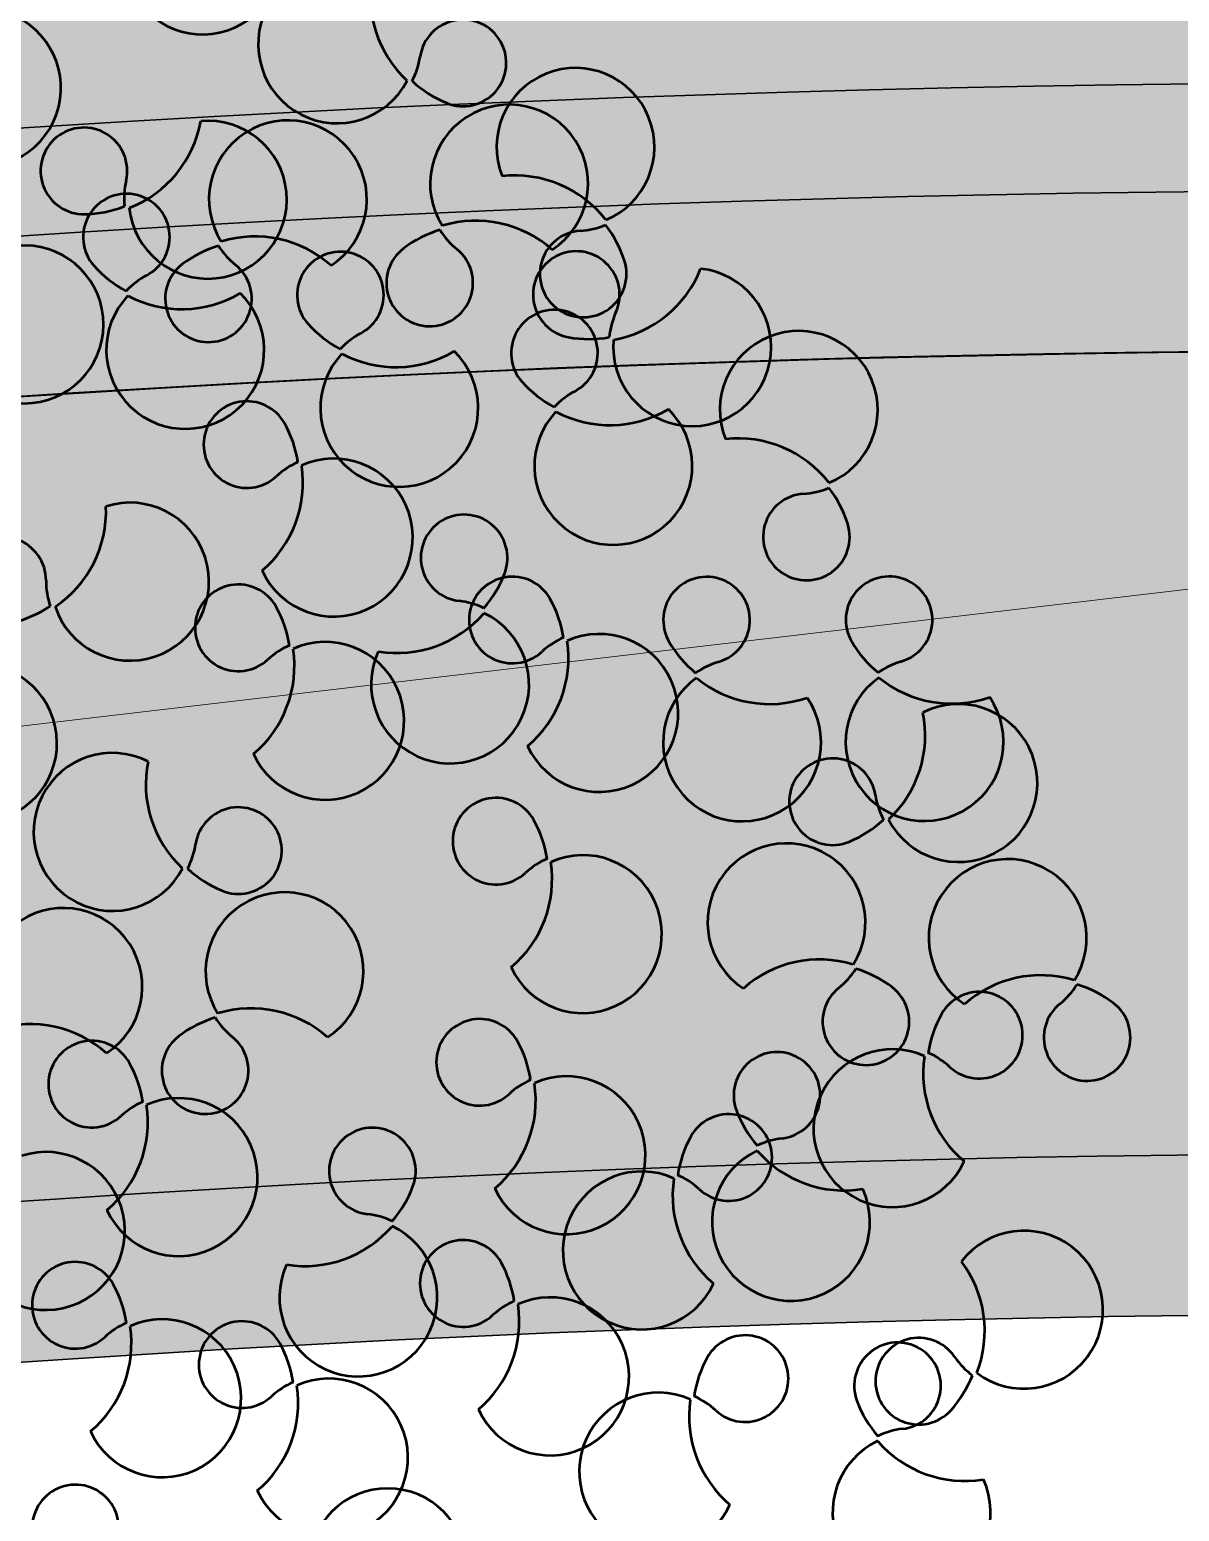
# Model space of a CAD drawing. Header units: centimetres. Extents: x 31799 to 51185, y -99131 to -72325.
# Drawn here: x 38604.3 to 38690.2, y -85839.1 to -85728.4 of the extents above; entities that cross this region are included whole.
import ezdxf

# ---------------------------------------------------------------- set-up
doc = ezdxf.new("R2010")
doc.units = ezdxf.units.CM
doc.header["$LTSCALE"] = 50
doc.header["$MEASUREMENT"] = 0
doc.layers.add('New_SANITARI BANJO', color=7, linetype='Continuous')
doc.layers.add('TALUS', color=2, linetype='Continuous')
doc.layers.add('New_SANITARI BANJO_Pen_No__24', color=7, linetype='Continuous', lineweight=18, true_color=0x029e21)
doc.layers.add('trotuar', color=91, linetype='Continuous', lineweight=0)
doc.layers.get('New_SANITARI BANJO').off()

# ---------------------------------------------------------------- blocks, each defined once
blk = doc.blocks.new('A$Cd0191f6d')
at = {"layer": 'trotuar'}
blk.add_polyline3d([(-2793.099999986589, 6019.099999871105, 62601.39999999999), (-1999.399999994785, 6630.200000014156, 62605.3), (-1162.425269465894, 7064.27949918434, 0), (-516.1999999545515, 6937.299999967217, 62592.7), (203.2000000588596, 6693.999999947846, 62591.19999999999), (1854.799999948591, 5855.70000000298, 62593.3), (2820.600000023842, 5351.800000108778, 62586.8), (2922.89999993518, 5543.499999959022, 62586.4), (1955.499999970198, 6017.300000041723, 62589.8), (279.0999999269843, 6868.999999854714, 62587.69999999998), (-440.6999999657273, 7147.700000088662, 62593.2), (-1184.199999924749, 7195.599999837577, 62591), (-1491.500000003725, 7132.400000002235, 62595.00000000001), (-1783.199999947101, 7014.999999944121, 62597.9), (-2294.69999987632, 6687.5, 62602.69999999999), (-2842.700000107288, 6250.700000021607, 62592.49999999999)], dxfattribs=at)
blk = doc.blocks.new('Tree Model Detailed 26')
at = {"layer": 'New_SANITARI BANJO_Pen_No__24', "color": 104, "linetype": 'Continuous', "lineweight": 50, "true_color": 0x029e21}
for centre, radius, start, end in [((27.325103554865, -15.072672230935), 5.899489175175001, 108.4731804189, 17.71417110106997), ((76.27319234, -15.3727894464), 5.899489175175001, 155.0893856841, 64.33037636815997), ((58.60764162245, -18.545195971135), 5.899489175175001, 95.96056649810997, 5.201557180464956), ((39.4835377652, -16.92020544973501), 3.236620232247, 269.6977879549, 193.5200157846999), ((-9.126747440135, -20.14588506920001), 5.899489175175001, 108.4731804189, 17.71417110102995), ((9.103954546999999, -21.44761091300001), 5.899489175175001, 213.1082859061, 122.3492765879), ((-2.2771211310135, -18.96554019980001), 8.6027704362, 318.4631756729, 16.76871418755), ((44.70098287253501, -15.66567981713501), 8.6027704362, 193.5200157843, 213.8913507338999), ((-31.31870513453501, -22.35139816620001), 3.236620232247, 157.47731058, 81.29953840851996), ((-14.676929604065, -22.343552300465), 3.236620232247, 298.9809952299, 222.8032230578999), ((20.688735252935, -25.1244103334), 5.899489175175001, 333.2831552633, 242.5241459449998), ((70.07701628800001, -22.983027223665), 3.236620232247, 257.1851740302999, 181.0074018635999), ((1.8459253207065, -23.56769815840001), 3.236620232247, 298.9809952302, 222.8032230588999), ((39.390517903335, -26.4273648532), 5.899489175175001, 108.4731804189, 17.71417110106997), ((44.656152066265, -16.036856902335), 8.6027704362, 214.0537428196, 272.3592813345), ((39.435348709665, -26.056187768), 5.899489175175001, 89.69778795572999, 108.5364609674), ((65.13499848960001, -26.160841784865), 3.236620232247, 207.7973316097, 131.6195594375), ((75.44233705799999, -22.888681859465), 8.6027704362, 181.0074018632, 201.3787368129), ((-21.6233849144, -28.83520010653501), 5.899489175175001, 114.7868399133, 24.02783059547998), ((-17.520302133065, -17.9331695478), 8.6027704362, 220.1417296796, 278.4472681942), ((68.69909593865, -30.172422195065), 8.6027704362, 131.6195594394, 151.9908943886), ((-21.3800167234, -28.5513794706), 5.899489175175001, 23.96455004710001, 42.80322305939), ((-17.276933942065, -17.64934891186501), 8.6027704362, 278.6096602802, 298.9809952297999), ((-5.100529989655, -30.059345964465), 5.899489175175001, 114.7868399134, 24.02783059486995), ((-0.9974472083200004, -19.15731540573501), 8.6027704362, 220.1417296795, 278.4472681945), ((56.70462928805, -30.5567043558), 5.899489175175001, 46.57272407359, 315.8137147546), ((-4.857161798653001, -29.775525328535), 5.899489175175001, 23.96455004698999, 42.80322305862), ((-0.7540790173265, -18.87349476980001), 8.6027704362, 278.6096602804, 298.9809952301), ((68.35055373935, -30.30770177753501), 8.6027704362, 152.1532864727, 210.4588249891), ((57.05317148685, -30.421424773335), 5.899489175175001, 27.79733160962999, 46.63600462165001), ((67.92643651200001, -32.24422257006501), 5.899489175175001, 95.96056649939996, 5.201557180644014), ((75.31815385534999, -23.241330072335), 8.6027704362, 201.541128899, 259.8466674145999), ((68.050619714, -31.89157435720001), 5.899489175175001, 77.18517403510003, 96.02384704352004), ((86.17586167935, -31.85254562413501), 5.899489175175001, 108.4731804191, 17.71417110068), ((24.263589835935, -36.210887380865), 8.6027704362, 78.63804502903001, 136.9435835441), ((2.85535467858, -32.03986757173501), 3.236620232247, 37.30244122317, 321.1246690518), ((60.52607429155, -32.293677396865), 3.236620232247, 37.30244122360005, 321.1246690524), ((-1.4131369473265, -35.2918742216), 8.6027704362, 16.93110627329002, 37.30244122310002), ((24.2497863774, -36.58450709973501), 8.6027704362, 137.1059756301, 157.4773105797), ((20.674931794335, -25.4980300522), 5.899489175175001, 242.4608653965, 261.2995384084), ((56.2575826656, -35.545684046735), 8.6027704362, 16.93110627370998, 37.30244122316004), ((-19.1103396618, -34.804981987265), 3.236620232247, 298.9809952299, 222.8032230587), ((10.283993058465, -37.973674481135), 5.899489175175001, 213.1082859061, 122.3492765881), ((19.29292363526501, -34.529007217135), 3.236620232247, 157.4773105789, 81.29953840869997), ((35.934699165735, -34.521161351335), 3.236620232247, 298.9809952299, 222.8032230587), ((49.630148616, -35.160137389935), 3.236620232247, 298.9809952309, 222.8032230587), ((-1.09708261956, -35.491603767935), 8.6027704362, 318.4631756729, 16.76871418761), ((9.967938730734998, -37.77394493480001), 5.899489175175001, 122.2859960401, 141.1246690521), ((67.95471267135001, -38.2274843062), 5.899489175175001, 213.1082859070999, 122.3492765879), ((67.63865834335, -38.027754759935), 5.899489175175001, 122.285996037, 141.1246690497), ((56.5736369934, -35.745413593), 8.6027704362, 318.4631756726, 16.76871418765997), ((-26.056794972135, -41.29662979333499), 5.899489175175001, 114.7868399133, 24.02783059488995), ((-21.9537121908, -30.3945992346), 8.6027704362, 220.1417296796, 278.4472681942), ((28.98824385540001, -41.0128091574), 5.899489175175001, 114.7868399133, 24.02783059488996), ((33.091326636735, -30.110778598665), 8.6027704362, 220.1417296796, 278.4472681942), ((42.68369330566501, -41.651785196), 5.899489175175001, 114.7868399133, 24.02783059488996), ((46.786776087, -30.74975463726501), 8.6027704362, 220.1417296795999, 278.4472681946999), ((79.53949337735, -41.90428372660001), 5.899489175175001, 333.2831552622, 242.5241459421), ((-25.813426781135, -41.0128091574), 5.899489175175001, 23.96455004710001, 42.80322305890999), ((-21.71034399980001, -30.110778598665), 8.6027704362, 278.6096602801999, 298.9809952298), ((-14.095140129865, -43.49130586373501), 5.899489175175001, 65.39899748792999, 334.6399881697001), ((29.2316120464, -40.72898852146501), 5.899489175175001, 23.96455004710001, 42.80322305890999), ((33.33469482773502, -29.82695796273499), 8.6027704362, 278.6096602802, 298.9809952298), ((42.927061496665, -41.367964560065), 5.899489175175001, 23.96455004710001, 42.80322305890999), ((-3.1482052852735, -39.5095755712), 8.6027704362, 170.7538872545, 229.0594257692999), ((47.030144278, -30.465934001335), 8.6027704362, 278.6096602802, 298.9809952302), ((-34.258973394135, -45.6782208816), 5.899489175175001, 180.3254399719, 89.56643065431997), ((64.3656426634, -46.16380895986499), 8.6027704362, 131.6195594377, 151.9908943876), ((60.80154521465, -42.152228549665), 3.236620232247, 207.7973316097, 131.6195594375), ((52.37117601305, -46.54809112053501), 5.899489175175001, 46.57272407267003, 315.813714755), ((-4.645421684426999, -44.5389479394), 3.236620232247, 249.5931528047, 173.4153806333), ((64.0171004646, -46.299088542265), 8.6027704362, 152.1532864737, 210.4588249885), ((52.71971821184999, -46.41281153806499), 5.899489175175001, 27.79733160875001, 46.63600462073997), ((-13.7212655122, -43.49130586373501), 5.899489175175001, 334.5767076219, 353.4153806337001), ((31.71128532186501, -50.34460235435), 5.899489175175001, 65.39899748793, 334.6399881697), ((42.65822016646501, -46.362872061865), 8.6027704362, 170.753887254, 229.0594257692), ((83.11434796065001, -52.99076077415), 8.6027704362, 78.63804503206998, 136.9435835465), ((-2.77433066756, -39.5095755712), 8.6027704362, 229.2218178552999, 249.5931528048), ((61.706112803, -48.819740965), 3.236620232247, 37.30244122360005, 321.1246690524), ((57.43762117705, -52.07174761485), 8.6027704362, 16.93110627328001, 37.30244122316004), ((83.100544502, -53.36438049295), 8.6027704362, 137.1059756317, 157.4773105806), ((79.52568991864999, -42.277903445465), 5.899489175175001, 242.4608653965, 261.2995384096), ((-13.0464590216, -51.3257284462), 3.236620232247, 298.9809952298999, 222.8032230587), ((41.161003767335, -51.39224443), 3.236620232247, 249.5931528044999, 173.4153806345001), ((78.14368176, -51.30888061035), 3.236620232247, 157.4773105823, 81.29953841336994), ((3.47639590316, -52.54987430415), 3.236620232247, 298.9809952296001, 222.8032230588999), ((69.13475118265, -54.75354787435001), 5.899489175175001, 213.1082859075, 122.3492765868), ((57.75367550479999, -52.2714771612), 8.6027704362, 318.4631756729, 16.76871418795), ((68.81869685535, -54.55381832805), 5.899489175175001, 122.2859960417, 141.1246690529001), ((19.999250827935, -53.77402016215), 3.236620232247, 298.9809952298999, 222.8032230578999), ((36.522105752735, -54.99816602005), 3.236620232247, 298.9809952298999, 222.8032230587), ((32.0851599396, -50.34460235435), 5.899489175175001, 334.5767076216, 353.415380633), ((-19.992914332, -57.81737625235001), 5.899489175175001, 114.7868399124, 24.02783059547998), ((-15.889831550665, -46.915345693535), 8.6027704362, 220.1417296799, 278.4472681946), ((43.03209478420001, -46.362872061865), 8.6027704362, 229.2218178548, 249.5931528045), ((-19.749546141, -57.5335556164), 5.899489175175001, 23.96455004683996, 42.80322305895), ((-15.64646335966501, -46.6315250576), 8.6027704362, 278.6096602806, 298.9809952302), ((-3.4700594072, -59.04152211025), 5.899489175175001, 114.7868399132, 24.02783059547999), ((0.6330233741279999, -48.139491551465), 8.6027704362, 220.1417296799999, 278.4472681945), ((71.868749502, -59.7169731458), 5.899489175175001, 202.4820192621, 111.7230099429), ((61.13554184165, -55.19062672315), 8.6027704362, 308.0625816633, 6.368120177415966), ((-3.2266912162065, -58.75770147435), 5.899489175175001, 23.96455004699003, 42.80322305908001), ((13.0527955176, -60.2656679682), 5.899489175175001, 114.7868399133, 24.02783059547999), ((17.155878298935, -49.36363740946499), 8.6027704362, 220.1417296796, 278.4472681942), ((56.46809193975, -58.1436153144), 3.236620232247, 207.7973316091, 131.6195594383999), ((0.8763915651265001, -47.855670915535), 8.6027704362, 278.6096602803, 298.9809952299), ((13.2961637086, -59.98184733225001), 5.899489175175001, 23.96455004710001, 42.80322305939), ((29.57565044233499, -61.48981382615), 5.899489175175001, 114.7868399133, 24.02783059488996), ((33.67873322366501, -50.5877832674), 8.6027704362, 220.1417296795999, 278.4472681946), ((60.03218938845, -62.1551957246), 8.6027704362, 131.619559438, 151.9908943876), ((17.39924648986501, -49.07981677353499), 8.6027704362, 278.6096602805999, 298.9809952302), ((29.819018633335, -61.2059931902), 5.899489175175001, 23.96455004683996, 42.80322305847002), ((48.037722738135, -62.53947788535), 5.899489175175001, 46.57272407267, 315.813714755), ((60.83761456045001, -59.77710485655), 3.236620232247, 245.8440126711, 169.6662405001001), ((62.37834842900001, -60.28882985275001), 3.236620232247, 3.70662679903691, 287.5288546272), ((33.92210141466501, -50.30396263145001), 8.6027704362, 278.6096602806, 298.9809952302), ((59.68364718965, -62.29047530705), 8.6027704362, 152.1532864735, 210.4588249885), ((48.386264936935, -62.40419830285), 5.899489175175001, 27.79733160963002, 46.63600462118), ((-10.582055254265, -64.6710459022), 5.899489175175001, 335.9721694051, 245.213160087), ((66.1167232018, -60.7396950936), 8.6027704362, 169.6662404997, 190.0375754495), ((-27.104910179065, -65.89519176015001), 5.899489175175001, 335.9721694044999, 245.2131600873), ((71.49534644600001, -59.6982011532), 5.899489175175001, 183.706626799, 202.545299811), ((60.76213878585001, -55.17185473055), 8.6027704362, 287.5288546276001, 307.9001895774), ((56.90780845495, -68.43455001000001), 5.899489175175001, 84.61940513484, 353.8603958133), ((65.9256163742, -61.06103667235), 8.6027704362, 190.1999675350999, 248.5055060504), ((57.09891528255, -68.11320843135), 5.899489175175001, 65.84401267047997, 84.68268568288005), ((27.379944693135, -72.161006672), 5.899489175175001, 35.23156270571999, 304.472553389), ((36.5101483236, -69.50881620335), 3.236620232247, 196.4561702429, 120.2783980755), ((-6.478972472955001, -75.57307646064999), 8.6027704362, 81.55273180503002, 139.858270322), ((-10.338687063265, -64.95486653815), 5.899489175175001, 317.1967769403, 336.0354499517001), ((-6.235604281960001, -75.85689709665), 8.6027704362, 61.01900476812999, 81.39033971924), ((39.215772345535, -74.14294683), 8.6027704362, 120.2783980741, 140.6497330229), ((-23.001827397735, -76.79722231865), 8.6027704362, 81.55273180493998, 139.8582703221), ((-26.861541988065, -66.17901239605001), 5.899489175175001, 317.1967769400999, 336.0354499514), ((-22.758459206735, -77.08104295465002), 8.6027704362, 61.01900477019999, 81.39033971903), ((-3.635599943926501, -71.162693708), 3.236620232247, 137.1967769461999, 61.01900476466996), ((-20.158454868665, -72.386839566), 3.236620232247, 137.1967769465, 61.01900477069999), ((13.9374377676, -75.479444624), 5.899489175175001, 237.6507234102, 146.8917140947), ((38.847433101265, -74.20704387265), 8.6027704362, 140.8121251108, 199.1176636253), ((27.748283937465, -72.09690962935001), 5.899489175175001, 16.45617024504997, 35.29484325583001), ((-8.446420374800002, -75.816257374), 5.899489175175001, 25.36001182822999, 294.6010025121), ((52.21881993165, -76.39559365335), 5.899489175175001, 202.4820192602, 111.7230099447), ((2.874389087553, -79.79798766665), 8.6027704362, 110.4068471955, 130.7781821446), ((1.0032980706935, -74.76861529800001), 3.236620232247, 186.5846193726, 110.406847199), ((41.485612271465, -71.86924723065), 8.6027704362, 308.0625816646, 6.368120177662982), ((2.556362089547001, -77.96151533735), 8.6027704362, 343.2312858137, 41.53682432749), ((2.50051446984, -79.79798766665), 8.6027704362, 130.9405742314, 189.2461127450999), ((-8.072545757065, -75.816257374), 5.899489175175001, 6.58461936630203, 25.42329237772001), ((42.7284188588, -76.96745036000002), 3.236620232247, 3.706626800215043, 287.5288546279), ((22.9463683444, -78.924111888), 3.236620232247, 278.7004615911, 202.5226894140999), ((-1.4470852805465, -83.39377314065001), 5.899489175175001, 335.9721694092, 245.2131600851999), ((51.84541687585001, -76.37682166065001), 5.899489175175001, 183.7066267962999, 202.5452998101), ((6.508799387684999, -81.41325153335), 3.236620232247, 38.87533094528995, 322.697558776), ((-30.14901131080001, -84.82472645535), 5.899489175175001, 25.36001182851004, 294.6010025117999), ((13.6213834398, -75.67917417), 5.899489175175001, 218.8753309516999, 237.7140039619999), ((41.112209215735, -71.850475238), 8.6027704362, 287.5288546278, 307.9001895773), ((-18.828201848535, -88.806456748), 8.6027704362, 110.4068471953, 130.7781821446), ((-20.6992928654, -83.77708438), 3.236620232247, 186.5846193608, 110.4068471944), ((2.2403077617735, -78.16124488335001), 8.6027704362, 322.6975587759, 343.0688937249), ((27.903231086465, -76.86861200535), 8.6027704362, 202.5226894182, 222.8940243695), ((27.406953406335, -85.79621603665), 5.899489175175001, 35.23156271138004, 304.4725533921), ((39.242781058665, -87.778156194), 8.6027704362, 120.2783980741, 140.6497330229), ((36.537157036735, -83.14402556735001), 3.236620232247, 196.4561702545001, 120.2783980755), ((-19.2020764662, -88.806456748), 8.6027704362, 130.9405742317, 189.2461127450999), ((-29.77513669313499, -84.82472645535), 5.899489175175001, 6.58461936633101, 25.42329237779999), ((-20.351566013865, -85.36289942665), 3.236620232247, 304.4472334942, 228.2694613211), ((24.328376503465, -87.95508905265001), 5.899489175175001, 98.70046159204999, 117.5391346038), ((38.87444181440001, -87.84225323665001), 8.6027704362, 140.8121251108, 199.1176636253), ((27.7752926506, -85.73211899399999), 5.899489175175001, 16.45617024485997, 35.29484326111999), ((24.342179962065, -88.32870877135), 5.899489175175001, 117.4758540574, 26.71684473698004), ((27.917034545065, -77.242231724), 8.6027704362, 223.0564164550001, 281.3619549707), ((2.655997500780001, -94.29580369935), 8.6027704362, 81.55273180568, 139.8582703187), ((-1.203717089553, -83.67759377665), 5.899489175175001, 317.1967769442, 336.0354499566), ((2.8993656917735, -94.57962433534999), 8.6027704362, 61.01900477044, 81.39033971991), ((12.757399256135, -92.005508192), 5.899489175175001, 237.6507234102, 146.8917140947), ((5.499370029815, -89.88542094665), 3.236620232247, 137.1967769376001, 61.01900477091003), ((-16.779705012665, -81.35823002735), 8.6027704362, 228.2694613214999, 248.6407962718), ((-15.009021523935, -93.22750056), 5.899489175175001, 143.2226259563, 52.46361664065), ((-15.183752967535, -92.89696893935), 5.899489175175001, 124.4472334942, 143.2859065044), ((-16.604973569065, -81.68876164800001), 8.6027704362, 248.8031883575, 307.1087268745), ((1.376323578087, -94.48757890535), 8.6027704362, 343.2312858137, 41.53682432750997), ((5.328760876235, -97.93931510135), 3.236620232247, 38.87533094544007, 322.6975587758), ((12.441344928335, -92.205237738), 5.899489175175001, 218.8753309516999, 237.7140039619999), ((1.06026925032, -94.68730845134999), 8.6027704362, 322.6975587758, 343.0688937249)]:
    blk.add_arc(centre, radius, start, end, dxfattribs=at)

msp = doc.modelspace()

# ---------------------------------------------------------------- hatches: boundary and pattern name
at = {"layer": 'TALUS', "lineweight": 30, "ltscale": 0.5, "true_color": 0x939598, "transparency": 33554559}
h = msp.add_hatch(color=252, dxfattribs=at)
h.dxf.hatch_style = 1
h.paths.add_polyline_path([(36276.38516095927, -85239.22639084185, -1), (35282.59136017838, -85710.7917431839, -1)], flags=16)
h.paths.add_polyline_path([(36258.31618276326, -85247.80030633899, -1), (35300.66033837441, -85702.21782768678, -1)], flags=0)
edge = h.paths.add_edge_path()
edge.add_arc((35785.76616845414, -87124.99712389108), 50.00000000001047, 343.6060053937989, 450.2168873000767)
edge.add_arc((35779.48826056891, -85475.0090670124), 1600.000000000514, 256.3904226196387, 270.21803383053555, ccw=False)
edge.add_arc((35391.23570401801, -87078.67984130912), 50.00000000000684, 76.39042261965353, 175.3992716527578)
edge.add_line((35341.39681107389, -87074.66926153748), (35311.94735140639, -87440.63342412878))
edge.add_arc((35361.78624435051, -87444.6440039004), 50.00000000000698, 175.3992716527917, 264.4911920794084)
edge.add_line((35356.98630580691, -87494.41307652566), (35677.8220206003, -87525.3558213341))
edge.add_arc((35682.62195914391, -87475.58674870887), 49.99999999998182, 264.4911920793969, 343.6060054054348)
edge.add_line((35730.58913727567, -87489.69879399204), (35833.73334658306, -87139.109169184))
edge = h.paths.add_edge_path()
edge.add_arc((36285.80805993509, -83537.14054680271), 49.99999999999295, 358.9792356738384, 438.0940489998873)
edge.add_line((36296.12335076885, -83488.21616867672), (35980.73294867991, -83421.71877313792))
edge.add_arc((35970.41765784613, -83470.64315126394), 50.00000000002819, 78.09404899988567, 167.1859694265125)
edge.add_line((35921.66290422922, -83459.55378700099), (35840.23433175462, -83817.5571760361))
edge.add_arc((35888.9890853715, -83828.64654029904), 49.99999999999373, 167.1859694265214, 266.1948184596658)
edge.add_arc((35779.48826056859, -85475.00906701462), 1600.000000001763, 72.36724199221612, 86.19481845965521, ccw=False)
edge.add_arc((36279.29770343089, -83902.52996673013), 50.00000000001844, 252.3672419922414, 358.9792356738552)
edge.add_line((36329.28976866307, -83903.4207045274), (36335.80012516724, -83538.03128459999))
h.paths.add_polyline_path([(34645.48260506319, -87425.79266917308), (34695.25167768844, -87430.59260771667), (34648.703071836, -87913.24065086072), (34598.93399921076, -87908.44071231714)])
h.paths.add_polyline_path([(34723.35668077389, -87920.44055867611), (34673.58760814863, -87915.64062013252), (34720.13621400107, -87432.99257698844), (34769.90528662633, -87437.79251553203)])
h.paths.add_polyline_path([(34798.01028971177, -87927.64046649149), (34748.24121708652, -87922.84052794789), (34794.78982293896, -87440.19248480383), (34844.55889556421, -87444.9924233474)])
h.paths.add_polyline_path([(34872.66389864965, -87934.84037430685), (34822.89482602441, -87930.04043576327), (34869.44343187684, -87447.39239261921), (34919.2125045021, -87452.19233116278)])
h.paths.add_polyline_path([(34944.09704081473, -87454.59230043458), (34993.86611343999, -87459.39223897815), (34947.31750758754, -87942.04028212224), (34897.54843496229, -87937.24034357864)])
h.paths.add_polyline_path([(35018.75064975263, -87461.79220824999), (35068.51972237788, -87466.59214679357), (35021.97111652542, -87949.24018993761), (34972.20204390018, -87944.44025139403)])
h.paths.add_polyline_path([(35096.62472546332, -87956.44009775302), (35046.85565283806, -87951.6401592094), (35093.40425869051, -87468.99211606536), (35143.17333131577, -87473.79205460894)])
h.paths.add_polyline_path([(35168.05786762839, -87476.19202388075), (35217.82694025364, -87480.99196242433), (35171.2783344012, -87963.64000556839), (35121.50926177595, -87958.84006702481)])
h.paths.add_polyline_path([(35245.93194333908, -87970.83991338378), (35196.16287071383, -87966.0399748402), (35242.71147656628, -87483.39193169614), (35292.48054919152, -87488.1918702397)])
h.paths.add_polyline_path([(35465.22808050296, -87991.9897545544), (35415.45900787771, -87987.1898160108), (35462.00761373016, -87504.54177286675), (35511.77668635541, -87509.34171141034)])
h.paths.add_polyline_path([(35536.66122266804, -87511.74168068214), (35586.43029529331, -87516.54161922571), (35539.88168944086, -87999.18966236978), (35490.11261681561, -87994.3897238262)])
h.paths.add_polyline_path([(35611.31483160593, -87518.94158849752), (35661.08390423119, -87523.7415270411), (35614.53529837874, -88006.38957018514), (35564.76622575349, -88001.58963164157)])
h.paths.add_polyline_path([(35685.96844054382, -87526.1414963129), (35735.73751316907, -87530.9414348565), (35689.18890731662, -88013.58947800053), (35639.41983469138, -88008.78953945696)])
h.paths.add_polyline_path([(35763.84251625452, -88020.78938581591), (35714.07344362927, -88015.98944727232), (35760.62204948171, -87533.34140412828), (35810.39112210696, -87538.14134267185)])
h.paths.add_polyline_path([(35835.27565841958, -87540.54131194366), (35885.04473104484, -87545.34125048722), (35838.4961251924, -88027.9892936313), (35788.72705256715, -88023.18935508771)])
h.paths.add_polyline_path([(35909.92926735747, -87547.74121975905), (35959.69833998274, -87552.54115830263), (35913.14973413029, -88035.18920144669), (35863.38066150504, -88030.38926290312)])
h.paths.add_polyline_path([(35987.80334306817, -88042.38910926206), (35938.03427044293, -88037.5891707185), (35984.58287629536, -87554.94112757442), (36034.35194892062, -87559.741066118)])
h.paths.add_polyline_path([(36059.23648523324, -87562.14103538981), (36109.00555785851, -87566.9409739334), (36062.45695200606, -88049.58901707747), (36012.68787938081, -88044.78907853388)])
h.paths.add_polyline_path([(36133.89009417113, -87569.34094320518), (36183.65916679639, -87574.14088174877), (36137.11056094393, -88056.78892489284), (36087.34148831869, -88051.98898634924)])
h.paths.add_polyline_path([(36211.76416988182, -88063.9888327082), (36161.99509725659, -88059.18889416463), (36208.54370310902, -87576.54085102059), (36258.31277573427, -87581.34078956416)])
h.paths.add_polyline_path([(36283.19731204691, -87583.74075883595), (36332.96638467215, -87588.54069737955), (36286.41777881971, -88071.18874052359), (36236.64870619446, -88066.38880198)])
h.paths.add_polyline_path([(38822.86974370932, -84909.48987272743), (38822.86974370932, -84859.48987272743), (39307.86974370932, -84859.48987272743), (39307.86974370932, -84909.48987272743)])
h.paths.add_polyline_path([(38822.86974370932, -84984.48987272743), (38822.86974370932, -84934.48987272744), (39307.86974370932, -84934.48987272743), (39307.86974370932, -84984.48987272743)])
h.paths.add_polyline_path([(38822.86974370932, -85059.48987272743), (38822.86974370932, -85009.48987272743), (39307.86974370932, -85009.48987272743), (39307.86974370932, -85059.48987272743)])
h.paths.add_polyline_path([(38822.86974370932, -85134.48987272743), (38822.86974370932, -85084.48987272743), (39307.86974370932, -85084.48987272743), (39307.86974370932, -85134.48987272743)])
h.paths.add_polyline_path([(38822.86974370932, -85209.48987272743), (38822.86974370932, -85159.48987272744), (39307.86974370932, -85159.48987272743), (39307.86974370932, -85209.48987272743)])
h.paths.add_polyline_path([(38822.86974370932, -85284.48987272743), (38822.86974370932, -85234.48987272743), (39307.86974370932, -85234.48987272743), (39307.86974370932, -85284.48987272743)])
h.paths.add_polyline_path([(38822.86974370932, -85309.48987272743), (39307.86974370932, -85309.48987272743), (39307.86974370932, -85359.48987272743), (38822.86974370932, -85359.48987272743)])
h.paths.add_polyline_path([(38822.86974370932, -85434.48987272743), (38822.86974370932, -85384.48987272743), (39307.86974370932, -85384.48987272743), (39307.86974370932, -85434.48987272743)])
h.paths.add_polyline_path([(38822.86974370932, -85509.48987272743), (38822.86974370932, -85459.48987272743), (39307.86974370932, -85459.48987272743), (39307.86974370932, -85509.48987272743)])
h.paths.add_polyline_path([(42242.33328250072, -84965.1833709302), (42242.33328250072, -84915.1833709302), (42727.33328250073, -84915.1833709302), (42727.33328250072, -84965.1833709302)])
h.paths.add_polyline_path([(42727.33328250072, -84990.1833709302), (42727.33328250072, -85040.1833709302), (42242.33328250072, -85040.1833709302), (42242.33328250072, -84990.1833709302)])
h.paths.add_polyline_path([(42727.33328250073, -85065.1833709302), (42727.33328250072, -85115.1833709302), (42242.33328250073, -85115.1833709302), (42242.33328250072, -85065.1833709302)])
h.paths.add_polyline_path([(42242.33328250073, -85190.1833709302), (42242.33328250072, -85140.1833709302), (42727.33328250072, -85140.1833709302), (42727.33328250072, -85190.18337093022)])
h.paths.add_polyline_path([(42242.33328250073, -85265.1833709302), (42242.33328250072, -85215.18337093022), (42727.33328250072, -85215.1833709302), (42727.33328250072, -85265.18337093022)])
h.paths.add_polyline_path([(42242.33328250072, -85340.1833709302), (42242.33328250072, -85290.1833709302), (42727.33328250072, -85290.1833709302), (42727.33328250072, -85340.1833709302)])
h.paths.add_polyline_path([(42242.33328250072, -85415.1833709302), (42242.33328250072, -85365.18337093019), (42727.33328250073, -85365.1833709302), (42727.33328250072, -85415.1833709302)])
h.paths.add_polyline_path([(42727.33328250072, -85440.1833709302), (42727.33328250072, -85490.1833709302), (42242.33328250073, -85490.1833709302), (42242.33328250072, -85440.18337093019)])
h.paths.add_polyline_path([(42727.33328250072, -85515.1833709302), (42727.33328250072, -85565.18337093019), (42242.33328250073, -85565.1833709302), (42242.33328250072, -85515.1833709302)])
h.paths.add_polyline_path([(35330.92340725392, -83330.30941829295), (35281.51765634077, -83322.62360169957), (35356.05278715759, -82843.49896182836), (35405.45853807074, -82851.18477842172)])
h.paths.add_polyline_path([(35430.16141352732, -82855.02768671843), (35479.56716444049, -82862.71350331177), (35405.03203362368, -83341.83814318299), (35355.62628271052, -83334.15232658964)])
h.paths.add_polyline_path([(35504.27003989708, -82866.55641160849), (35553.67579081023, -82874.24222820187), (35479.14065999341, -83353.36686807305), (35429.73490908026, -83345.68105147968)])
h.paths.add_polyline_path([(35578.37866626681, -82878.08513649853), (35627.78441717997, -82885.77095309191), (35553.24928636316, -83364.89559296312), (35503.84353545, -83357.20977636975)])
h.paths.add_polyline_path([(35627.35791273289, -83376.42431785318), (35577.95216181974, -83368.73850125982), (35652.48729263656, -82889.61386138859), (35701.89304354971, -82897.29967798194)])
h.paths.add_polyline_path([(35701.46653910263, -83387.95304274322), (35652.06078818949, -83380.26722614985), (35726.5959190063, -82901.14258627864), (35776.00166991946, -82908.82840287201)])
h.paths.add_polyline_path([(35775.57516547238, -83399.48176763329), (35726.16941455923, -83391.79595103991), (35800.70454537603, -82912.67131116871), (35850.1102962892, -82920.35712776208)])
h.paths.add_polyline_path([(35874.81317174578, -82924.20003605877), (35924.21892265895, -82931.88585265214), (35849.68379184212, -83411.01049252335), (35800.27804092898, -83403.32467592998)])
h.paths.add_polyline_path([(35923.79241821187, -83422.53921741339), (35874.38666729871, -83414.85340082005), (35948.92179811553, -82935.72876094881), (35998.32754902869, -82943.41457754218)])
h.paths.add_polyline_path([(35997.90104458161, -83434.06794230347), (35948.49529366846, -83426.3821257101), (36023.03042448528, -82947.25748583888), (36072.43617539843, -82954.94330243228)])
h.paths.add_polyline_path([(36072.00967095137, -83445.5966671935), (36022.6039200382, -83437.91085060016), (36097.13905085502, -82958.78621072895), (36146.54480176818, -82966.4720273223)])
h.paths.add_polyline_path([(36166.61704051069, -82969.59456959204), (36216.02279142384, -82977.28038618542), (36141.48766060702, -83456.4050260566), (36092.08190969387, -83448.71920946325)])
h.paths.add_polyline_path([(36240.72566688043, -82981.1232944821), (36290.13141779358, -82988.80911107545), (36215.59628697676, -83467.93375094666), (36166.19053606362, -83460.2479343533)])
h.paths.add_polyline_path([(36289.7049133465, -83479.46247583671), (36240.29916243334, -83471.77665924335), (36314.83429325017, -82992.65201937215), (36364.24004416333, -83000.3378359655)])
h.paths.add_polyline_path([(36363.81353971626, -83490.9912007268), (36314.4077888031, -83483.30538413342), (36388.94291961991, -83004.18074426222), (36438.34867053307, -83011.86656085557)])
h.paths.add_polyline_path([(36437.92216608599, -83502.51992561683), (36388.51641517285, -83494.83410902346), (36463.05154598966, -83015.70946915225), (36512.4572969028, -83023.39528574562)])
h.paths.add_polyline_path([(36512.03079245572, -83514.0486505069), (36462.62504154259, -83506.36283391353), (36537.16017235938, -83027.23819404231), (36586.56592327255, -83034.92401063567)])
h.paths.add_polyline_path([(36611.26879872913, -83038.76691893236), (36660.6745496423, -83046.45273552576), (36586.13941882547, -83525.57737539696), (36536.73366791233, -83517.89155880359)])
h.paths.add_polyline_path([(36660.24804519523, -83537.106100287), (36610.84229428208, -83529.42028369365), (36685.37742509888, -83050.29564382244), (36734.78317601205, -83057.9814604158)])
h.paths.add_polyline_path([(36734.35667156496, -83548.63482517707), (36684.95092065181, -83540.9490085837), (36759.48605146862, -83061.82436871248), (36808.89180238178, -83069.51018530587)])
h.paths.add_polyline_path([(36808.4652979347, -83560.16355006714), (36759.05954702156, -83552.47773347377), (36833.59467783837, -83073.35309360256), (36883.00042875153, -83081.03891019593)])
h.paths.add_polyline_path([(36907.70330420811, -83084.88181849262), (36957.10905512127, -83092.56763508599), (36882.57392430446, -83571.69227495718), (36833.16817339131, -83564.00645836383)])
h.paths.add_polyline_path([(36956.6825506742, -83583.22099984725), (36907.27679976104, -83575.53518325386), (36981.81193057786, -83096.41054338269), (37031.21768149103, -83104.09635997604)])
edge = h.paths.add_edge_path()
edge.add_line((35345.602616346, -87979.06565130793), (35392.01869444204, -87497.79174732689))
edge.add_line((35392.01869444204, -87497.79174732689), (35441.7877670673, -87502.59168587046))
edge.add_line((35441.7877670673, -87502.59168587046), (35395.23916121486, -87985.23972901452))
edge.add_line((35395.23916121486, -87985.23972901452), (35370.69833429069, -87982.87290852076))
edge.add_line((35370.69833429069, -87982.87290852076), (35528.59336416791, -88006.8270744345))
edge.add_arc((35525.27238796058, -88048.47187788168), 41.77700967186401, -14.552392159983583, 85.44058102007187, ccw=False)
edge.add_arc((56324.06698545087, -92940.1946727728), 21324.53482484069, 166.7675717122192, 172.1119311999963)
edge.add_line((35201.30356484486, -90013.65217812975), (34489.38764876415, -99043.51323502335))
edge.add_line((34489.38764876415, -99043.51323502335), (35258.46389933917, -99104.04198500312))
edge.add_line((35258.46389933917, -99104.04198500312), (36440.46922435543, -89448.17057818882))
edge.add_arc((34676.2716865449, -89211.51249660154), 1779.99999999924, 352.3596750292794, 372.2491902978332)
edge.add_arc((38265.83918597757, -88274.693198473), 1932.745294440495, 149.4357010675793, 196.8168086523928, ccw=False)
edge.add_arc((28852.09997230968, -82715.337688112), 9000.000000019161, 329.435701067582, 332.5402076988555)
edge.add_arc((39891.45875001077, -88452.22143186303), 3441.032003481225, 139.1797680767444, 152.5402076988599, ccw=False)
edge.add_arc((38709.34729134713, -87375.30775866933), 1842.970951900781, 86.46848604357098, 140.4930085273876, ccw=False)
edge.add_line((38822.8697437096, -85535.8364807311), (51169.21808257162, -85751.98653565615))
edge.add_line((51169.21808257162, -85751.98653565615), (51181.68086170222, -85040.00911070028))
edge.add_line((51181.68086170222, -85040.00911070028), (38026.75180736277, -84808.41644175778))
edge.add_arc((37981.90311111031, -83870.49077314144), 938.9973191681428, 182.5644517141839, 272.73762124589723, ccw=False)
edge.add_arc((43889.05428051963, -83579.50542167232), 6853.303026325537, 180.4775067035732, 182.7850742070695, ccw=False)
edge.add_arc((41673.82818748208, -83597.96768554443), 4637.999999996704, 169.5642741071078, 180.4775067035676, ccw=False)
edge.add_line((37112.54664547435, -82757.87561052585), (38981.36339262439, -72611.13147657337))
edge.add_line((38981.36339262439, -72611.13147657337), (38521.3781868199, -72526.41188133175))
edge.add_line((38521.3781868199, -72526.41188133175), (36586.16066803633, -80971.35960690958))
edge.add_arc((57616.60052341552, -84500.72002839511), 21324.53482483193, 170.4733098792983, 175.8176693669818)
edge.add_arc((36298.20150121319, -82930.87625125368), 52.72217670634584, 259.8132947316294, 343.8871983019342, ccw=False)
edge.add_line((36288.87724863775, -82982.76735097767), (36092.05724663894, -82952.33940716485))
edge.add_arc((36099.69638723808, -82902.92641766914), 49.99999999997041, 167.3027142030877, 261.21177081221555, ccw=False)
edge.add_line((36050.91913937023, -82891.93641810425), (36488.07190284962, -80951.7080700977))
edge.add_line((36488.07190284962, -80951.7080700977), (38422.94077398018, -72508.2817813477))
edge.add_line((38422.94077398018, -72508.2817813477), (37723.2232666089, -72379.40854094797))
edge.add_line((37723.2232666089, -72379.40854094797), (35793.8123894891, -80793.75494253219))
edge.add_line((35793.8123894891, -80793.75494253219), (35261.77990504808, -83146.51612537049))
edge.add_arc((32688.74613888724, -82564.67315841459), 2637.99999999998, 327.0197797374045, 347.25794675638565, ccw=False)
edge.add_arc((33527.60467798082, -83109.02263383292), 1638.000000000768, 309.10575855814596, 327.0197797374002, ccw=False)
edge.add_arc((34592.31709476245, -84418.88196580463), 49.99999999992727, 129.1057585582229, 141.3934260570992)
edge.add_arc((35921.34901027071, -85480.08389340823), 1750.727892282864, 141.3934260569931, 207.762668426149)
edge.add_arc((32922.71566187181, -87058.58785913285), 1638.000000000377, 15.56546134189972, 27.76266842614831, ccw=False)
edge.add_arc((31959.39116163786, -87326.9270237142), 2637.999999999982, -4.672705677099827, 15.565461341896992, ccw=False)
edge.add_line((34588.62326017362, -87541.828331363), (34392.1192494501, -89945.97681299673))
edge.add_line((34392.1192494501, -89945.97681299673), (33681.12072259822, -98979.90005407516))
edge.add_line((33681.12072259822, -98979.90005407516), (34389.69592598858, -99035.6671789809))
edge.add_line((34389.69592598858, -99035.6671789809), (35101.82942687799, -90003.04630095078))
edge.add_line((35101.82942687799, -90003.04630095078), (35265.39863799984, -88020.91772434402))
edge.add_arc((35315.22925561063, -88025.02984648815), 50.00000000001445, 103.45148907291338, 175.2825268761445, ccw=False)
edge.add_line((35303.59815568121, -87976.4014852734), (35270.81647965172, -87973.23988265557))
edge.add_line((35270.81647965172, -87973.23988265557), (35317.36508550417, -87490.59183951153))
edge.add_line((35317.36508550417, -87490.59183951153), (35367.13415812943, -87495.3917780551))
edge.add_line((35367.13415812943, -87495.3917780551), (35320.84533153772, -87975.3462506925))
edge.add_arc((35315.22925560593, -88025.02984652495), 50.00000003714096, 81.37347026810022, 83.55084168542459, ccw=False)
edge.add_line((35322.72891323263, -87975.5954947117), (35345.602616346, -87979.06565130793))
at = {"layer": 'TALUS', "lineweight": 30, "ltscale": 0.5, "true_color": 0x636466, "transparency": 33554687}
h = msp.add_hatch(color=251, dxfattribs=at)
h.dxf.hatch_style = 1
edge = h.paths.add_edge_path()
edge.add_line((51168.79446779087, -85771.98218413275), (38822.07713352589, -85555.82566912945))
edge.add_arc((38709.34729134713, -87375.30775866934), 1822.970951900793, 86.45465124964574, 140.5002035420514)
edge.add_arc((39891.45875000868, -88452.22143186604), 3421.032003480776, 139.1759243036042, 152.5402076988426)
edge.add_arc((28852.0999723263, -82715.33768812158), 9019.999999999973, 329.4357010675933, 332.54020769884426, ccw=False)
edge.add_arc((38265.83918597759, -88274.69319847299), 1912.745294440515, 149.4357010675207, 196.8405723386815)
edge.add_arc((34676.27168654486, -89211.5124965988), 1799.999999999678, 352.36335917613354, 372.2747163366826, ccw=False)
edge.add_line((36460.30705312418, -89450.71494389599), (35278.31571298675, -99106.47210740784))
edge.add_line((35278.31571298676, -99106.47210740784), (35258.46389933917, -99104.04198500312))
edge.add_line((35258.46389933917, -99104.04198500312), (36440.4692243555, -89448.17057818842))
edge.add_arc((34676.27168654485, -89211.51249659878), 1779.999999999686, 352.3596750292041, 372.2491902982017)
edge.add_arc((38265.83918597791, -88274.6931984704), 1932.745294439467, 149.4357010675926, 196.8168086520476, ccw=False)
edge.add_arc((28852.0999723264, -82715.33768812142), 8999.999999999978, 329.435701067592, 332.5402076988429)
edge.add_arc((39891.45875000869, -88452.22143186603), 3441.032003480784, 139.179768078024, 152.5402076988431, ccw=False)
edge.add_arc((38709.34729134614, -87375.30775866978), 1842.970951901312, 86.46848604353761, 140.4930085298587, ccw=False)
edge.add_line((38822.86974370971, -85535.83648073109), (51169.14455824898, -85751.98524845073))
edge.add_line((51169.14455824897, -85751.98524845073), (51168.79446779085, -85771.98218413275))
at = {"layer": 'TALUS', "lineweight": 30, "ltscale": 0.5, "true_color": 0x939598, "transparency": 33554559}
h = msp.add_hatch(dxfattribs=at)
h.set_pattern_fill('AR-BRSTD', color=252, scale=10, angle=25.3848191782744)
h.set_pattern_definition([(25.3848191782744, (-85633.25279063068, -50661.26926081775), (-11.43331631542021, 24.09498242438757), []), (115.3848191782744, (-85633.25279063068, -50661.26926081775), (-47.57127270745256, 6.947151430131534), [26.67, -26.67])])
edge = h.paths.add_edge_path()
edge.add_line((51168.79446779084, -85771.98218413275), (38822.07713352588, -85555.82566912944))
edge.add_arc((38709.34729134713, -87375.30775866934), 1822.970951900793, 86.45465124964574, 140.5002035420514)
edge.add_arc((39891.45875000868, -88452.22143186604), 3421.032003480776, 139.1759243036042, 152.5402076988426)
edge.add_arc((28852.0999723263, -82715.33768812158), 9019.999999999973, 329.4357010675933, 332.54020769884426, ccw=False)
edge.add_arc((38265.83918597759, -88274.69319847299), 1912.745294440515, 149.4357010675207, 196.8405723386815)
edge.add_arc((34676.27168654486, -89211.5124965988), 1799.999999999678, 352.36335917613354, 372.2747163366826, ccw=False)
edge.add_line((36460.30705312418, -89450.71494389599), (35278.31571298675, -99106.47210740784))
edge.add_line((35278.31571298676, -99106.47210740784), (35456.98203581496, -99128.34320905022))
edge.add_line((35456.98203581496, -99128.34320905022), (36638.85085285327, -89473.58694398144))
edge.add_arc((34676.27168654485, -89211.51249659884), 1979.999999999669, 352.3939628531224, 372.4924356409736)
edge.add_arc((38265.83918597744, -88274.69319847421), 1732.74529444101, 149.4357010674844, 197.0663442301818, ccw=False)
edge.add_arc((28852.09997232275, -82715.33768811954), 9200.000000004073, 329.4357010675921, 332.5402076988431)
edge.add_arc((39891.45875000869, -88452.221431866), 3241.032003480768, 139.1386897844903, 152.5402076988433, ccw=False)
edge.add_arc((38709.34729134891, -87375.30775866857), 1642.970951899917, 86.31897838516647, 140.5718444617201, ccw=False)
edge.add_line((38814.82891781346, -85735.72635621692), (51165.64365366782, -85951.954605271))
edge.add_line((51165.64365366782, -85951.95460527099), (51168.79446779085, -85771.98218413275))
at = {"layer": 'TALUS', "lineweight": 30, "ltscale": 0.5, "true_color": 0x636466, "transparency": 33554687}
h = msp.add_hatch(color=251, dxfattribs=at)
h.dxf.hatch_style = 1
edge = h.paths.add_edge_path()
edge.add_line((51165.64365366782, -85951.95460527099), (38814.82891781346, -85735.72635621691))
edge.add_arc((38709.34729134891, -87375.30775866857), 1642.97095189991, 86.3189783851665, 140.5718444617201)
edge.add_arc((39891.45875000869, -88452.221431866), 3241.032003480768, 139.1386897844903, 152.5402076988433)
edge.add_arc((28852.09997232275, -82715.33768811954), 9200.000000004073, 329.4357010675921, 332.54020769884306, ccw=False)
edge.add_arc((38265.83918597744, -88274.69319847421), 1732.745294441, 149.4357010674844, 197.0663442301818)
edge.add_arc((34676.27168654485, -89211.51249659884), 1979.999999999677, 352.3939628531224, 372.49243564097355, ccw=False)
edge.add_line((36638.85085285327, -89473.58694398144), (35456.98203581496, -99128.34320905022))
edge.add_line((35456.98203581496, -99128.34320905022), (35476.83384946255, -99130.77333145494))
edge.add_line((35476.83384946253, -99130.77333145493), (36658.68940301613, -89476.12541657715))
edge.add_arc((34676.27168654485, -89211.51249659882), 1999.999999999682, 352.3971057818591, 372.5154412534142)
edge.add_arc((38265.83918597759, -88274.69319847315), 1712.745294440574, 149.4357010675174, 197.0929188846484, ccw=False)
edge.add_arc((28852.09997232181, -82715.33768811924), 9220.000000005035, 329.4357010675932, 332.5402076988442)
edge.add_arc((39891.45875000866, -88452.22143186606), 3221.032003480776, 139.1342334458945, 152.5402076988424, ccw=False)
edge.add_arc((38709.34729134862, -87375.30775866867), 1622.970951900053, 86.30252506664851, 140.5806619945616, ccw=False)
edge.add_line((38814.00997657751, -85755.71508363212), (51165.29356320971, -85971.95154095301))
edge.add_line((51165.29356320969, -85971.95154095303), (51165.64365366781, -85951.954605271))
at = {"layer": 'TALUS', "lineweight": 30, "ltscale": 0.5, "true_color": 0x636466, "transparency": 33554559}
h = msp.add_hatch(color=251, dxfattribs=at)
h.dxf.hatch_style = 1
edge = h.paths.add_edge_path()
edge.add_line((36726.10338834469, -87574.76759919994), (36742.43937685736, -87582.33384145937))
edge.add_arc((36753.67027259248, -87543.02143610029), 40.88518355260649, 254.0562481138709, 322.2376036263231)
edge.add_arc((44432.07294009509, -91585.46773089496), 8637.251936606568, 149.6554915665658, 152.2816363247439, ccw=False)
edge.add_line((36978.09546617771, -87221.94382987802), (37115.66442604957, -86965.15437553583))
edge.add_arc((39891.458750009, -88452.22143186627), 3149.032003481173, 139.8965674612219, 151.8208584491029, ccw=False)
edge.add_arc((38721.63148336213, -87395.58836123318), 1574.548605323287, 115.17374508186501, 141.8850080301448, ccw=False)
edge.add_arc((38709.3472913488, -87375.30775866848), 1550.970951899852, 86.93195587402943, 115.0817296980095, ccw=False)
edge.add_arc((38790.41831509842, -85792.58650683358), 34.02868054159607, 273.2680204305681, 349.0605773697168)
edge.add_line((38823.82863912471, -85799.04416491215), (38824.24777206156, -85775.1035684576))
edge.add_arc((38792.25267497032, -85774.54342372461), 31.99999999998886, 358.9970134900699, 447.019991227173)
edge.add_arc((38708.98344136958, -87374.09335219249), 1633.715873345211, 87.01999122713092, 114.7871209429804)
edge.add_arc((38709.34547647022, -87375.30540494138), 1634.968054133522, 114.780831626092, 140.4820723982084)
edge.add_arc((39956.18880796355, -88501.18645820951), 3314.087018165755, 139.1828558587594, 153.7022321701935)
edge.add_line((36985.09756325551, -87032.92572537152), (36711.51379464929, -87530.30847797432))
edge.add_arc((36739.55215015864, -87545.73088441209), 32.00000000000431, 151.1871496284016, 245.1481247456183)
edge = h.paths.add_edge_path(flags=0)
edge.add_line((36967.62481792683, -87216.0772362892), (37105.08672094821, -86959.48761678072))
edge.add_arc((39891.45875000915, -88452.22143186588), 3161.032003481123, 139.9003385488322, 151.8208584491113, ccw=False)
edge.add_arc((38721.63148336211, -87395.58836123302), 1586.548605323169, 115.1733971092471, 141.8774802853182, ccw=False)
edge.add_arc((38709.34729134866, -87375.30775866841), 1562.970951899728, 86.95899662821438, 115.08208294152939, ccw=False)
edge.add_arc((38790.41831509878, -85792.58650683319), 22.02868054130711, 274.8057937171927, 346.6387693072754)
edge.add_line((38811.85073362896, -85797.67710624171), (38812.24961065235, -85774.89351418274))
edge.add_arc((38792.2526749703, -85774.54342372464), 20.00000000002357, 358.9970134901338, 447.0199912270676)
edge.add_arc((38708.98344136912, -87374.09335219266), 1621.715873345413, 87.01999122711442, 114.7871210169885)
edge.add_arc((38709.34729134811, -87375.30775866898), 1622.970951900127, 114.780808540125, 140.4868479751581)
edge.add_arc((39956.18880796379, -88501.1864582096), 3302.087018166003, 139.1804928733166, 153.7067987482662)
edge.add_line((36995.73901762514, -87038.47810914465), (36722.0281779653, -87536.09188038849))
edge.add_arc((36739.55215015866, -87545.73088441209), 20.00000000001058, 151.18714962842, 245.1481247455477)
edge.add_line((36731.14667402491, -87563.87883115449), (36746.56046259549, -87571.01794357307))
edge.add_arc((36753.67027260226, -87543.02143610278), 28.8851835525841, 255.7507634491043, 320.3263748316884)
edge.add_arc((44432.07294010693, -91585.46773090166), 8649.251936620169, 149.6569943851244, 152.2740376827856, ccw=False)
at = {"layer": 'TALUS', "lineweight": 30, "ltscale": 0.5, "true_color": 0x139b48, "transparency": 33554559}
h = msp.add_hatch(dxfattribs=at)
h.set_pattern_fill('ANGLE', color=114, angle=25.3848191782744)
h.set_pattern_definition([(25.3848191782744, (0, 0), (-0.1178913380855103, 0.2484484501952224), [0.2, -0.075]), (115.3848191782744, (0, 0), (-0.2484484501952224, -0.1178913380855103), [0.2, -0.075])])
edge = h.paths.add_edge_path()
edge.add_line((36731.14667402492, -87563.87883115449), (36746.56046259555, -87571.0179435731))
edge.add_arc((36753.67027259248, -87543.02143610027), 28.88518355261692, 255.7507634692528, 320.3263749254239)
edge.add_arc((44432.07294009508, -91585.46773089515), 8649.251936606654, 149.6569943851218, 152.2740376824965, ccw=False)
edge.add_line((36967.62481792684, -87216.07723628919), (37105.08672094823, -86959.48761678068))
edge.add_arc((39891.45875000901, -88452.22143186626), 3161.032003481174, 139.9003385488726, 151.8208584491032, ccw=False)
edge.add_arc((38721.63148336214, -87395.58836123321), 1586.548605323313, 115.1733971085803, 141.8774802854078, ccw=False)
edge.add_arc((38709.34729134883, -87375.30775866847), 1562.97095189985, 86.95899662819937, 115.0820829408595, ccw=False)
edge.add_arc((38790.41831509881, -85792.58650683324), 22.02868054126643, 274.8057937186448, 346.6387693073684)
edge.add_line((38811.85073362896, -85797.67710624171), (38812.24961065234, -85774.89351418274))
edge.add_arc((38792.25267497032, -85774.54342372462), 19.99999999999473, 358.9970134900909, 447.0199912271697)
edge.add_arc((38708.98344136959, -87374.0933521925), 1621.715873345228, 87.01999122713134, 114.7871209429808)
edge.add_arc((38709.34729134876, -87375.30775866883), 1622.970951900265, 114.7808084661802, 140.4868479747618)
edge.add_arc((39956.1888079636, -88501.18645820951), 3302.0870181658, 139.1804928731117, 153.7067987482658)
edge.add_line((36995.73901762515, -87038.47810914463), (36722.02817796529, -87536.09188038849))
edge.add_arc((36739.55215015865, -87545.73088441209), 20.00000000001058, 151.18714962842, 245.1481247456045)

# ---------------------------------------------------------------- linework, layer by layer
at = {"layer": 'TALUS', "color": 18, "lineweight": 30, "true_color": 0x000000, "elevation": -31311.32910148165}
msp.add_lwpolyline([(34901.65496501765, -84000.66707456954, -0.0783242408899573), (34560.77940469192, -84380.0828149762, 0.05366649645949176), (34553.24465050083, -84387.68350271083, 0.2979668209223705), (34372.15674442776, -86295.59077643837, -0.05327066000866452), (34500.64119325596, -86619.04830754812, -0.08853591309063878), (34588.6232601736, -87541.828331363), (34392.1192494501, -89945.97681299673), (33681.12072259822, -98979.90005407516), (35258.46389933917, -99104.04198500312), (36440.46922435543, -89448.17057818882, 0.08700291341820766), (36415.74839318309, -88833.86082235601, -0.2097357402497457), (36601.63137007551, -87291.8825764952, 0.01354679418306013), (36838.1118217741, -86865.47199203022, -0.05836204300284415), (37287.40865475588, -86202.86055588402, -0.2401919287266401), (38822.8697437096, -85535.8364807311), (51169.21808257162, -85751.98653565615), (51181.68086170222, -85040.00911070028), (38026.75180736277, -84808.41644175778, -0.4150990738519387), (37043.84617683056, -83912.5045025002, -0.01006900292269164)], format="xyb", dxfattribs=at)
for points in [[(51168.79446779087, -85771.98218413275), (38822.07713352589, -85555.82566912944, 0.2402889845404574), (37302.69397078315, -86215.76063706522, 0.05837887176979276), (36855.85851477165, -86874.69451270788, -0.01354679418293279), (36618.85255096041, -87302.05267624545, 0.2098439924146666), (36435.12276139192, -88828.83391540019, -0.08709893884572949), (36460.30705312418, -89450.71494389599), (35278.31571298676, -99106.47210740784), (35258.46389933917, -99104.04198500312), (36440.4692243555, -89448.17057818844, 0.08700291342015339), (36415.74839318104, -88833.86082234197, -0.2097357402481124), (36601.63137007652, -87291.88257649352, 0.01354679418293279), (36838.11182177289, -86865.47199203253, -0.0583620429971695), (37287.40865470392, -86202.86055594546, -0.2401919287381975), (38822.86974370971, -85535.83648073109), (51169.14455824897, -85751.98524845073)], [(51168.79446779084, -85771.98218413275), (38822.07713352589, -85555.82566912944, 0.2402889845404574), (37302.69397078315, -86215.76063706522, 0.05837887176979276), (36855.85851477165, -86874.69451270788, -0.01354679418293279), (36618.85255096041, -87302.05267624545, 0.2098439924146666), (36435.12276139192, -88828.83391540019, -0.08709893884572949), (36460.30705312418, -89450.71494389599), (35278.31571298676, -99106.47210740784), (35456.98203581496, -99128.34320905022), (36638.85085285327, -89473.58694398144, 0.08792163721925192), (36609.39434229676, -88783.21727386408, -0.2108727001981367), (36773.8431789153, -87393.58357401309, 0.01354679418293279), (37015.57875176059, -86957.6971987861, -0.05854189325590244), (37440.28109038375, -86331.84020941044, -0.2412459990362524), (38814.82891781346, -85735.72635621692), (51165.64365366782, -85951.95460527099)], [(51165.64365366782, -85951.95460527099), (38814.82891781346, -85735.72635621692, 0.2412459990362523), (37440.28109038375, -86331.84020941044, 0.0585418932559026), (37015.57875176059, -86957.6971987861, -0.01354679418293279), (36773.8431789153, -87393.58357401309, 0.2108727001981367), (36609.39434229676, -88783.21727386408, -0.08792163721925192), (36638.85085285327, -89473.58694398144), (35456.98203581496, -99128.34320905022), (35476.83384946253, -99130.77333145493), (36658.68940301613, -89476.12541657715, 0.0880089751490652), (36628.74696861638, -88778.10705950971, -0.2109938131165374), (36791.06435979914, -87403.75367376507, 0.01354679418293279), (37033.32544475935, -86966.91971946145, -0.05856140436247513), (37455.57090700262, -86344.73535035976, -0.2413626844069608), (38814.00997657751, -85755.71508363212), (51165.29356320969, -85971.95154095303)], [(36726.10338834469, -87574.76759919994), (36742.43937685736, -87582.33384145937, 0.3065961687147121), (36785.99234462917, -87568.0590456784, -0.01145921971077671), (36978.09546617771, -87221.94382987802), (37115.66442604957, -86965.15437553583, -0.05207653481033237), (37482.81830027563, -86423.71120441932, -0.117080487634963), (38051.87420841767, -85970.58713204617, -0.1234479781935076), (38792.35818110584, -85826.55984960811, 0.3433154724646977), (38823.82863912471, -85799.04416491215), (38824.24777206156, -85775.1035684576, 0.4041428558967879), (38793.91627556237, -85742.58669621585, 0.1217532823168024), (38024.05129645623, -85890.88887819556, 0.1126152983704421), (37448.08939595685, -86334.94314235914, 0.0634376236253524), (36985.09756325551, -87032.92572537152), (36711.51379464929, -87530.30847797432, 0.4346099186766699)], [(36731.14667402492, -87563.87883115449), (36746.56046259555, -87571.0179435731, 0.2894654385281517), (36775.9030111118, -87561.46212933019, -0.01141950189957886), (36967.62481792684, -87216.07723628919), (37105.08672094823, -86959.48761678068, -0.05206003572653276), (37473.50569073511, -86416.14031113943, -0.1170487306539801), (38046.77855333436, -85959.72276867718, -0.1233297590858077), (38792.2638472847, -85814.5377431843, 0.3241141658515606), (38811.85073362896, -85797.67710624171), (38812.24961065234, -85774.89351418274, 0.4041428558967345), (38793.29242534035, -85754.57046903163, 0.1217532823168029), (38029.08227269454, -85901.78333908583, 0.1126365024038273), (37457.26000858642, -86342.68384501156, 0.06346798128865651), (36995.73901762515, -87038.47810914463), (36722.02817796529, -87536.09188038849, 0.4346099186764791)]]:
    msp.add_lwpolyline(points, format="xyb", close=True, dxfattribs=at)

# ---------------------------------------------------------------- block references
at = {"layer": 'New_SANITARI BANJO', "color": 134, "linetype": 'Continuous', "lineweight": 18, "zscale": 100, "rotation": 90}
msp.add_blockref('Tree Model Detailed 26', (38585.38713054979, -85809.00321445706), dxfattribs=at)
at = {"layer": 'TALUS', "color": 18, "lineweight": 30, "ltscale": 0.5, "true_color": 0x000000, "rotation": 25.3848191782744}
msp.add_blockref('A$Cd0191f6d', (41819.31584043236, -91853.01963576846), dxfattribs=at)

doc.saveas('drawing.dxf')
